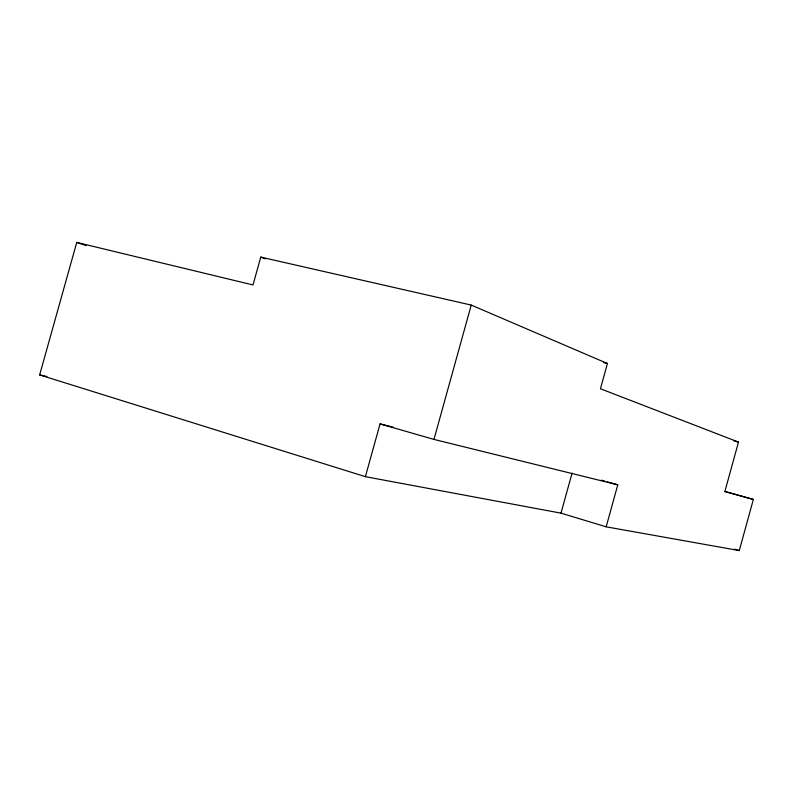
<?xml version="1.0" encoding="UTF-8"?>
<svg xmlns="http://www.w3.org/2000/svg" width="793" height="793" viewBox="0 0 793 793"><rect width="100%" height="100%" fill="white"/><g stroke="black" fill="none" stroke-linecap="round" stroke-linejoin="round"><path stroke-width="1.19" d="M606.169 526.82L739.274 550.58L753.35 499.451L724.911 491.373L738.491 442.078L600.44 388.758L607.418 363.501L471.23 305.077L260.758 257.101L252.997 284.955L76.752 242.42L39.65 374.911L365.395 476.672L560.998 513.15L606.169 526.82L617.767 484.83L607.299 481.847M365.395 476.672L380.055 423.898L393.278 427.199M380.055 423.898L433.959 439.411L471.23 305.077M560.998 513.15L572.08 473.084M39.65 374.911L46.896 376.506M603.8 362.639L607.418 363.501M433.959 439.411L617.767 484.83M733.723 440.849L738.491 442.078M724.891 491.601L753.35 499.451M601.481 480.191L604.97 481.182M734.536 549.182L739.274 550.58M76.752 242.42L86.12 245.592M260.758 257.101L265.358 258.885"/></g></svg>
